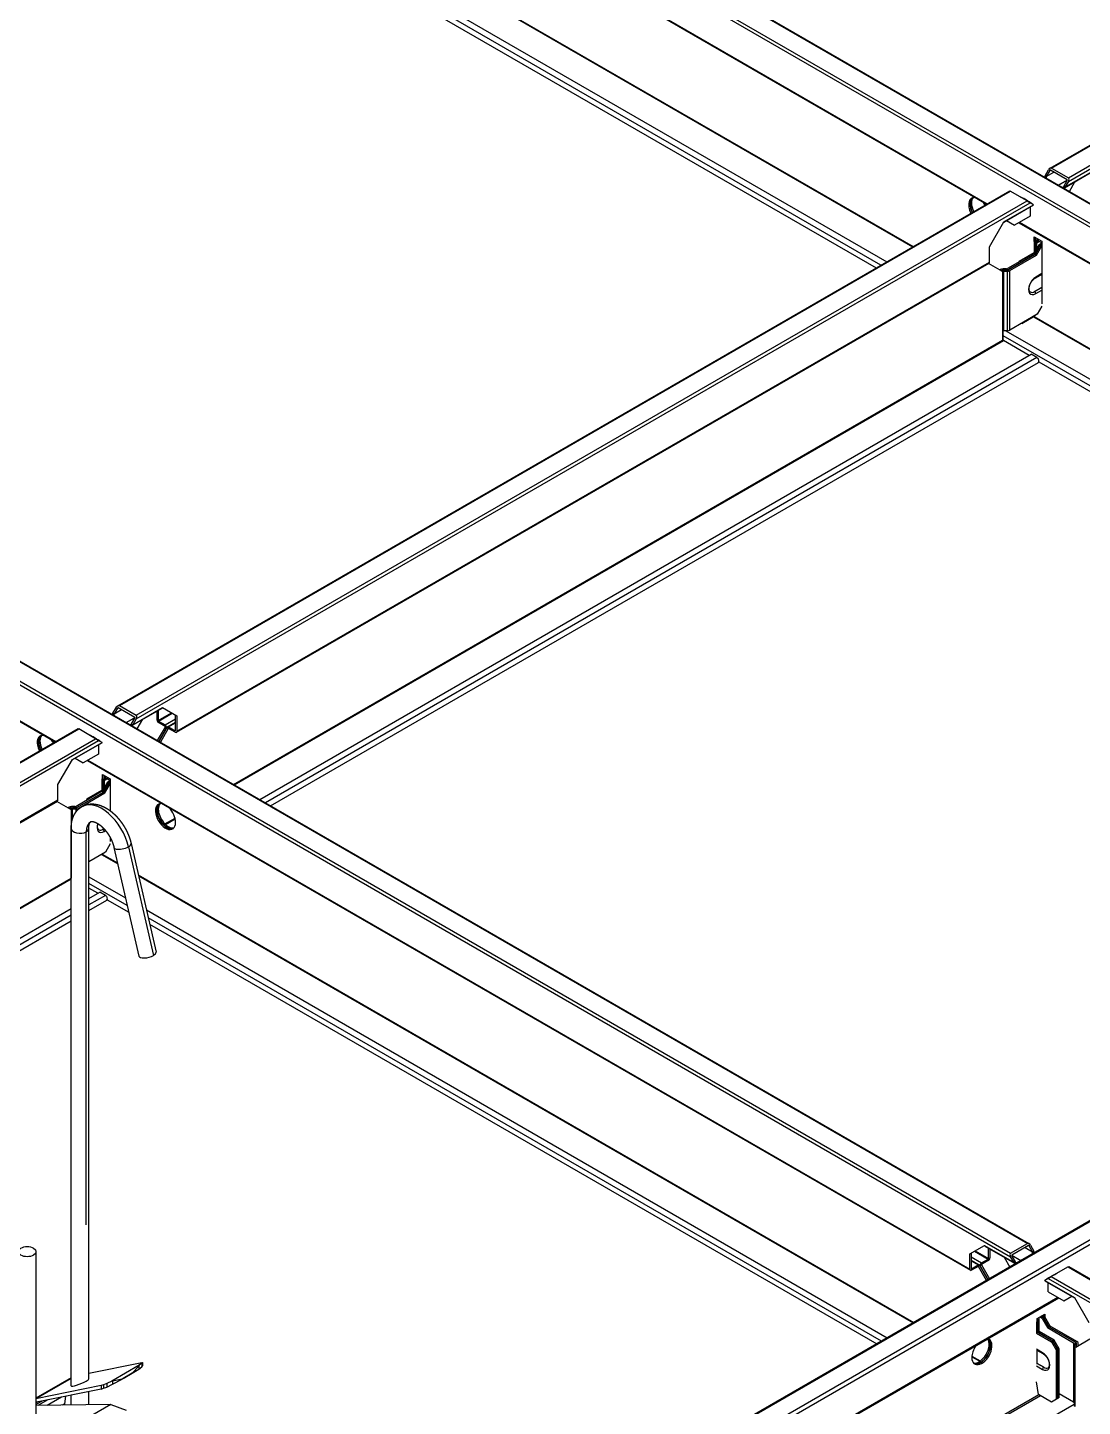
# Model space of a CAD drawing. Header units: millimetres. Extents: x -114 to 1795, y 14 to 1195.
# Drawn here: x 936.9 to 1177.1, y 322.9 to 636.9 of the extents above; entities that cross this region are included whole.
import ezdxf

# ---------------------------------------------------------------- set-up
doc = ezdxf.new("R2010")
doc.units = ezdxf.units.MM
doc.layers.add('AM_VIS', color=7, linetype='Continuous', lineweight=30)

msp = doc.modelspace()

# ---------------------------------------------------------------- linework, layer by layer
at = {"layer": 'AM_VIS'}
for p, q in [((957.22, 719.48), (1359.11, 487.45)), ((957.92, 719.89), (1359.11, 488.26)), ((961.74, 722.09), (1359.11, 492.67)), ((961.89, 722.18), (1359.11, 492.84)), ((966.48, 705.93), (1155.48, 596.81)), ((966.58, 705.7), (1155.34, 596.72)), ((963.3, 688.09), (1138.44, 586.97)), ((963.37, 688.21), (1138.58, 587.05)), ((956.97, 684.96), (1132.57, 583.58)), ((955.34, 683.11), (1130.16, 582.18)), ((1131.27, 582.82), (955.66, 684.21)), ((1169.77, 604.89), (1270.89, 663.27)), ((1170.13, 604.93), (1271.14, 663.25)), ((1173.94, 602.72), (1274.95, 661.04)), ((1173.94, 601.91), (1275.31, 660.43)), ((1168.64, 603.17), (1169.42, 604.52)), ((1168.64, 603.17), (1168.92, 603.01)), ((1169.7, 604.36), (1168.92, 603.01)), ((1168.92, 603.01), (1170.62, 603.99)), ((1169.7, 604.36), (1169.84, 604.44)), ((1173.66, 602.23), (1169.84, 604.44)), ((1170.13, 604.93), (1173.94, 602.72)), ((1173.08, 600.45), (1179.83, 604.35)), ((1173.17, 600.56), (1179.93, 604.46)), ((1171.69, 601.05), (1173.68, 602.2)), ((1173.69, 602.18), (1171.71, 601.04)), ((1172.88, 600.72), (1173.66, 602.07)), ((1172.88, 600.72), (1173.17, 600.56)), ((1173.94, 601.91), (1173.17, 600.56)), ((1174.17, 599.62), (1175.43, 601.81)), ((745.08, 597.01), (1160.79, 357)), ((745.79, 597.42), (1160.79, 357.81)), ((749.61, 599.62), (1164.61, 360.02)), ((749.76, 599.7), (1164.96, 359.98)), ((957.5, 482.5), (1160.58, 599.74)), ((957.85, 482.53), (1160.72, 599.66)), ((961.67, 480.33), (1164.54, 597.46)), ((961.67, 479.51), (1165.25, 597.05)), ((1160.58, 599.74), (1160.72, 599.66)), ((1164.54, 597.46), (1160.72, 599.66)), ((1164.5, 597.58), (1164.22, 597.75)), ((1164.54, 597.46), (1165.25, 597.05)), ((1164.95, 597.3), (1164.88, 597.26)), ((1165.31, 597.12), (1165.02, 597.28)), ((1166.03, 596.6), (1165.25, 597.05)), ((1159.25, 592.64), (1166, 596.53)), ((1159.26, 592.69), (1166.03, 596.6)), ((1165.21, 593.97), (1161.7, 591.94)), ((1165.21, 596.08), (1165.21, 593.97)), ((1155.98, 587.02), (1159.26, 592.69)), ((1159.23, 592.65), (1159.25, 592.64)), ((1159.87, 592.99), (1161.7, 591.94)), ((1162.66, 592.49), (1359.11, 479.07)), ((1162.81, 592.58), (1359.11, 479.24)), ((1167.26, 587.56), (1166.06, 585.47)), ((1166.13, 589.31), (1167.9, 588.29)), ((1166.13, 588.21), (1166.13, 589.31)), ((1166.13, 588.21), (1166.77, 588.58)), ((1166.13, 588.21), (1166.13, 585.6)), ((1166.41, 588.05), (1166.13, 588.21)), ((1166.34, 585.31), (1167.55, 587.39)), ((1166.41, 589.15), (1166.41, 588.37)), ((1167.05, 588.41), (1166.41, 588.05)), ((1166.41, 586.09), (1166.41, 588.05)), ((1167.62, 587.35), (1166.41, 585.27)), ((1166.48, 588.41), (1166.48, 589.11)), ((1166.48, 588), (1167.12, 588.37)), ((1166.48, 588), (1166.48, 586.21)), ((1166.77, 587.84), (1166.48, 588)), ((1166.77, 588.94), (1166.77, 588.58)), ((1166.77, 588.58), (1167.05, 588.41)), ((1167.4, 588.21), (1166.77, 587.84)), ((1166.77, 586.7), (1166.77, 587.84)), ((1167.05, 588.41), (1167.12, 588.37)), ((1167.12, 588.37), (1167.4, 588.21)), ((1167.26, 587.56), (1167.9, 587.92)), ((1167.55, 587.39), (1167.26, 587.56)), ((1167.4, 588.21), (1167.9, 587.92)), ((1167.9, 587.6), (1167.55, 587.39)), ((1167.62, 587.35), (1167.9, 587.52)), ((1167.9, 587.19), (1167.62, 587.35)), ((1167.9, 588.29), (1167.9, 574)), ((1155.98, 583.49), (1155.98, 587.02)), ((1166.06, 585.47), (1160.12, 582.04)), ((1166.41, 585.27), (1160.32, 581.75)), ((1160.4, 581.88), (1166.34, 585.31)), ((1160.6, 581.59), (1166.7, 585.11)), ((1166.13, 585.6), (1162.74, 583.64)), ((1166.06, 585.47), (1166.34, 585.31)), ((1166.41, 585.27), (1166.7, 585.11)), ((1166.7, 585.11), (1167.9, 587.19)), ((754.35, 583.45), (943.35, 474.33)), ((754.45, 583.22), (943.21, 474.25)), ((970.83, 476.43), (1155.88, 583.26)), ((970.93, 476.66), (1155.98, 583.49)), ((1158.92, 581.35), (1155.74, 583.18)), ((1158.5, 581.84), (1158.28, 581.72)), ((1158.57, 581.55), (1158.78, 581.68)), ((1158.7, 581.55), (1158.64, 581.51)), ((1158.78, 581.68), (1158.78, 581.59)), ((1158.98, 581.38), (1158.92, 581.35)), ((1158.98, 581.38), (1158.98, 565.71)), ((1159.84, 581.98), (1159.06, 581.98)), ((1159.06, 581.67), (1159.06, 581.75)), ((1159.06, 581.75), (1159.84, 581.75)), ((1160.04, 581.68), (1159.26, 581.68)), ((1159.26, 567.9), (1159.26, 581.45)), ((1159.26, 581.45), (1160.04, 581.45)), ((1159.84, 581.75), (1159.84, 581.68)), ((1160.04, 581.45), (1160.04, 567.9)), ((1160.4, 581.8), (1160.4, 581.88)), ((1160.6, 568.03), (1160.6, 581.59)), ((1162.74, 583.64), (1162.67, 583.51)), ((1162.81, 583.6), (1162.74, 583.64)), ((1166.44, 579.94), (1167.9, 580.78)), ((1167.9, 580.91), (1166.52, 580.12)), ((1166.24, 576.82), (1167.9, 577.78)), ((1167.9, 577.77), (1166.24, 576.81)), ((1166.24, 576.82), (1166.24, 576.81)), ((1166.52, 576.34), (1167.9, 577.13)), ((1166.84, 571.63), (1160.6, 568.03)), ((1167.9, 573.47), (1166.84, 571.63)), ((1163.37, 569.55), (1163.3, 569.59)), ((1163.37, 569.55), (1166.34, 571.27)), ((1165.99, 571.06), (1350.72, 464.41)), ((1166.13, 571.14), (1350.86, 464.49)), ((1166.36, 571.36), (1166.34, 571.27)), ((983.81, 464.57), (1158.98, 565.71)), ((983.95, 464.49), (1159.17, 565.65)), ((1159.12, 565.7), (1159.12, 567.88)), ((1343.54, 460.27), (1159.12, 566.74)), ((1165.04, 562.26), (1159.17, 565.65)), ((1160.04, 567.9), (1159.26, 567.9)), ((1159.73, 567.9), (1344.85, 461.02)), ((989.82, 461.1), (1165.49, 562.53)), ((1166.8, 561.77), (1165.49, 562.53)), ((1166.8, 561.77), (991.13, 460.35)), ((992.24, 459.71), (1167.13, 560.68)), ((1167.22, 560.78), (1342.43, 459.63)), ((956.37, 480.78), (957.15, 482.13)), ((956.37, 480.78), (956.65, 480.62)), ((957.43, 481.96), (956.65, 480.62)), ((956.65, 480.62), (958.35, 481.6)), ((957.43, 481.96), (957.57, 482.04)), ((961.39, 479.84), (957.57, 482.04)), ((957.85, 482.53), (961.67, 480.33)), ((960.81, 478.06), (967.56, 481.96)), ((960.89, 478.17), (967.66, 482.07)), ((966.41, 479.27), (966.41, 481.3)), ((966.69, 481.46), (966.69, 479.1)), ((966.69, 479.1), (969.74, 480.87)), ((966.76, 478.98), (969.89, 480.79)), ((967.66, 482.07), (970.93, 480.18)), ((1374.64, 478.23), (951.63, 234)), ((1374.54, 477.94), (952.03, 234.01)), ((959.41, 478.66), (961.41, 479.81)), ((961.42, 479.79), (959.44, 478.64)), ((960.61, 478.33), (961.39, 479.68)), ((960.61, 478.33), (960.89, 478.17)), ((961.67, 479.51), (960.89, 478.17)), ((961.89, 477.23), (963.16, 479.42)), ((966.54, 474.55), (968.32, 477.63)), ((966.76, 478.98), (968.28, 478.1)), ((968.28, 477.78), (966.76, 478.66)), ((968.6, 477.47), (966.82, 474.38)), ((966.89, 474.34), (968.67, 477.43)), ((968.28, 478.1), (970.65, 479.47)), ((968.34, 477.7), (968.63, 477.53)), ((968.6, 477.47), (968.72, 477.54)), ((968.71, 477.49), (969, 477.32)), ((968.81, 477.68), (970.65, 478.74)), ((968.95, 477.27), (969.06, 477.33)), ((969.06, 477.66), (970.65, 478.57)), ((969.06, 477.66), (970.58, 476.78)), ((970.58, 476.45), (969.06, 477.33)), ((970.65, 476.82), (970.65, 480.34)), ((970.93, 480.18), (970.93, 476.66)), ((745.37, 360.02), (948.44, 477.27)), ((745.72, 360.06), (948.59, 477.19)), ((749.54, 357.85), (952.41, 474.98)), ((749.54, 357.04), (953.12, 474.57)), ((948.44, 477.27), (948.59, 477.19)), ((952.41, 474.98), (948.59, 477.19)), ((952.37, 475.11), (952.09, 475.27)), ((952.41, 474.98), (953.12, 474.57)), ((952.82, 474.82), (952.75, 474.78)), ((953.17, 474.65), (952.89, 474.81)), ((953.89, 474.12), (953.12, 474.57)), ((968.95, 477.27), (967.17, 474.18)), ((970.58, 476.78), (970.65, 476.82)), ((947.12, 470.16), (953.87, 474.06)), ((947.13, 470.22), (953.89, 474.12)), ((953.08, 471.49), (949.57, 469.46)), ((953.08, 473.6), (953.08, 471.49)), ((1372.54, 471.56), (953.39, 229.57)), ((1372.96, 472.89), (953.81, 230.9)), ((943.85, 464.54), (947.13, 470.22)), ((947.1, 470.17), (947.12, 470.16)), ((947.74, 470.52), (949.57, 469.46)), ((950.53, 470.02), (1151.63, 353.91)), ((950.68, 470.1), (1151.53, 354.14)), ((953.86, 465.82), (953.86, 463.2)), ((953.86, 465.82), (953.86, 465.82)), ((954.14, 465.65), (953.86, 465.82)), ((955.13, 465.08), (953.93, 463)), ((954, 466.84), (955.77, 465.82)), ((954, 465.73), (954, 466.84)), ((954.78, 466.02), (954.14, 465.65)), ((954.14, 463.37), (954.14, 465.65)), ((954.21, 465.61), (954.85, 465.98)), ((954.21, 465.61), (954.21, 463.49)), ((954.49, 465.45), (954.21, 465.61)), ((954.21, 462.84), (955.41, 464.92)), ((954.28, 466.67), (954.28, 465.9)), ((955.48, 464.88), (954.28, 462.8)), ((954.35, 465.94), (954.35, 466.63)), ((955.13, 465.82), (954.49, 465.45)), ((954.49, 463.98), (954.49, 465.45)), ((954.64, 466.47), (954.64, 466.1)), ((954.64, 466.1), (954.78, 466.02)), ((954.78, 466.02), (954.85, 465.98)), ((954.85, 465.98), (955.13, 465.82)), ((955.13, 465.82), (955.77, 465.45)), ((955.13, 465.08), (955.77, 465.45)), ((955.41, 464.92), (955.13, 465.08)), ((955.77, 465.12), (955.41, 464.92)), ((955.48, 464.88), (955.77, 465.04)), ((955.77, 464.71), (955.48, 464.88)), ((955.77, 465.53), (955.7, 465.49)), ((955.77, 465.45), (955.7, 465.49)), ((955.77, 465.82), (955.77, 458.55)), ((943.85, 461.02), (943.85, 464.54)), ((953.93, 463), (947.99, 459.57)), ((954.28, 462.8), (948.19, 459.28)), ((948.27, 459.41), (954.21, 462.84)), ((948.47, 459.11), (954.56, 462.63)), ((953.86, 463.2), (950.46, 461.24)), ((954, 463.12), (953.86, 463.2)), ((953.93, 463), (954.21, 462.84)), ((954.28, 462.8), (954.56, 462.63)), ((954.56, 462.63), (955.77, 464.71)), ((758.7, 353.95), (943.75, 460.79)), ((758.8, 354.18), (943.85, 461.02)), ((946.79, 458.88), (943.61, 460.71)), ((946.36, 459.37), (946.15, 459.24)), ((946.43, 459.08), (946.65, 459.2)), ((946.56, 459.07), (946.5, 459.04)), ((946.65, 459.2), (946.65, 459.12)), ((946.85, 458.91), (946.79, 458.88)), ((946.85, 458.91), (946.85, 443.23)), ((947.71, 459.5), (946.93, 459.5)), ((946.93, 459.19), (946.93, 459.27)), ((946.93, 459.27), (947.71, 459.27)), ((947.9, 459.21), (947.13, 459.21)), ((947.13, 456.57), (947.13, 458.98)), ((947.13, 458.98), (947.9, 458.98)), ((947.71, 459.27), (947.71, 459.21)), ((947.9, 458.98), (947.9, 458.22)), ((948.27, 459.32), (948.27, 459.41)), ((948.47, 458.88), (948.47, 459.11)), ((950.46, 461.24), (950.25, 460.88)), ((950.68, 461.12), (950.46, 461.24)), ((968.21, 455.57), (970.51, 456.9)), ((968.31, 455.46), (970.55, 456.76)), ((946.87, 327.61), (946.87, 454.59)), ((950.29, 364.28), (950.29, 453.77)), ((950.87, 329.17), (950.87, 454.59)), ((954.33, 454.47), (954.11, 454.34)), ((954.11, 454.34), (954.33, 454.47)), ((954.11, 454.34), (954.11, 454.34)), ((954.39, 453.86), (954.7, 454.04)), ((955.77, 452.43), (955.77, 451.53)), ((954.71, 449.16), (950.87, 446.95)), ((955.77, 451), (954.71, 449.16)), ((956.61, 450.22), (962.29, 425.47)), ((959.91, 450.37), (965.59, 425.61)), ((960.5, 451.12), (966.19, 426.36)), ((953.79, 448.63), (957.46, 446.51)), ((953.93, 448.71), (957.41, 446.7)), ((771.68, 342.1), (946.85, 443.23)), ((771.82, 342.02), (946.87, 443.08)), ((950.87, 443.54), (959.25, 438.7)), ((962.15, 443.97), (1138.72, 342.02)), ((962.19, 443.78), (1138.58, 341.94)), ((959.65, 436.96), (950.87, 442.03)), ((952.9, 439.79), (950.87, 440.96)), ((950.87, 438.62), (953.36, 440.06)), ((954.67, 439.3), (953.36, 440.06)), ((954.67, 439.3), (950.87, 437.11)), ((950.87, 435.83), (955, 438.21)), ((955.09, 438.31), (959.99, 435.48)), ((777.69, 338.63), (946.87, 436.31)), ((946.87, 434.8), (779, 337.87)), ((780.1, 337.23), (946.87, 433.52)), ((963.98, 435.97), (1132.71, 338.55)), ((1131.41, 337.79), (964.38, 434.22)), ((964.72, 432.75), (1130.3, 337.15)), ((938.85, 358.16), (938.85, 321.07)), ((1151.53, 357.66), (1154.81, 359.56)), ((1152.58, 358.27), (1155.7, 356.47)), ((1152.72, 358.35), (1155.77, 356.59)), ((1154.81, 359.56), (1161.57, 355.65)), ((1154.91, 359.44), (1161.66, 355.55)), ((1155.77, 356.59), (1155.77, 358.94)), ((1156.05, 358.78), (1156.05, 356.75)), ((1160.79, 357.81), (1164.61, 360.02)), ((1164.89, 359.53), (1161.08, 357.32)), ((1164.12, 359.08), (1165.81, 358.1)), ((1164.89, 359.53), (1165.04, 359.45)), ((1165.81, 358.1), (1165.04, 359.45)), ((1165.32, 359.61), (1166.1, 358.26)), ((1165.81, 358.1), (1166.1, 358.26)), ((1151.53, 354.14), (1151.53, 357.66)), ((1151.81, 357.83), (1151.81, 354.3)), ((1151.81, 356.96), (1154.18, 355.59)), ((1151.81, 356.23), (1153.65, 355.16)), ((1151.81, 356.06), (1153.4, 355.14)), ((1151.88, 354.26), (1153.4, 355.14)), ((1153.76, 354.98), (1153.46, 354.81)), ((1153.75, 355.02), (1153.86, 354.96)), ((1153.79, 354.92), (1155.61, 351.77)), ((1154.12, 355.19), (1153.83, 355.02)), ((1155.68, 351.81), (1153.86, 354.96)), ((1154.15, 355.12), (1155.96, 351.97)), ((1154.18, 355.59), (1155.7, 356.47)), ((1155.7, 356.14), (1154.18, 355.26)), ((1159.31, 356.9), (1160.61, 354.65)), ((1161.57, 355.65), (1160.79, 357)), ((1163.12, 356.1), (1161.05, 357.3)), ((1163.1, 356.09), (1161.05, 357.27)), ((1161.08, 357.16), (1161.85, 355.81)), ((1161.57, 355.65), (1161.85, 355.81)), ((1151.81, 354.3), (1151.88, 354.26)), ((1153.4, 354.81), (1151.88, 353.94)), ((1153.4, 354.81), (1153.51, 354.75)), ((1155.33, 351.6), (1153.51, 354.75)), ((1169.35, 352.06), (1168.57, 351.61)), ((1169.57, 352.29), (1169.29, 352.13)), ((1169.35, 352.06), (1170.06, 352.47)), ((1169.35, 352.06), (1483.27, 170.82)), ((1169.71, 352.27), (1169.64, 352.31)), ((1173.87, 354.67), (1170.06, 352.47)), ((1170.06, 352.47), (1483.62, 171.43)), ((1170.37, 352.76), (1170.09, 352.59)), ((1173.87, 354.67), (1174.02, 354.76)), ((1173.87, 354.67), (1487.44, 173.63)), ((1174.02, 354.76), (1487.69, 173.66)), ((1168.57, 351.61), (1175.34, 347.7)), ((1168.59, 351.54), (1175.34, 347.65)), ((1169.38, 348.98), (1169.38, 351.09)), ((1169.38, 348.98), (1172.9, 346.95)), ((1171.76, 347.6), (1032.88, 267.42)), ((1171.56, 347.72), (1033.02, 267.73)), ((1172.9, 346.95), (1174.72, 348)), ((1175.34, 347.7), (1178.61, 342.03)), ((1175.35, 347.65), (1175.36, 347.66)), ((1166.98, 342.36), (1166.7, 342.2)), ((1166.84, 342.91), (1168.61, 343.93)), ((1166.84, 342.28), (1166.84, 342.91)), ((1166.84, 342.85), (1167.33, 342.57)), ((1167.05, 342.4), (1166.84, 342.53)), ((1166.84, 342.44), (1166.98, 342.36)), ((1166.98, 339.75), (1166.98, 342.36)), ((1167.33, 342.57), (1167.05, 342.4)), ((1167.05, 342.4), (1167.05, 339.79)), ((1167.33, 342.57), (1167.33, 343.19)), ((1167.33, 339.95), (1167.33, 342.57)), ((1167.97, 342.93), (1167.43, 343.25)), ((1167.71, 343.41), (1168.25, 343.1)), ((1168.32, 343.14), (1167.78, 343.45)), ((1168.25, 343.1), (1167.97, 342.93)), ((1167.97, 342.93), (1169.17, 340.85)), ((1168.06, 343.62), (1168.61, 343.3)), ((1168.25, 343.73), (1168.25, 343.51)), ((1169.45, 341.01), (1168.25, 343.1)), ((1168.32, 343.46), (1168.32, 343.77)), ((1168.61, 343.3), (1168.32, 343.14)), ((1168.32, 343.14), (1169.53, 341.06)), ((1168.61, 343.93), (1168.61, 343.3)), ((1169.81, 341.22), (1168.61, 343.3)), ((1166.7, 342.2), (1166.7, 339.59)), ((1166.7, 342.2), (1166.7, 342.2)), ((1166.98, 339.75), (1166.7, 339.59)), ((1166.7, 339.59), (1170.09, 337.63)), ((1170.37, 337.79), (1166.98, 339.75)), ((1167.33, 339.95), (1167.05, 339.79)), ((1167.05, 339.79), (1170.44, 337.83)), ((1170.73, 337.99), (1167.33, 339.95)), ((1169.17, 340.85), (1169.45, 341.01)), ((1169.17, 340.85), (1175.11, 337.42)), ((1175.39, 337.59), (1169.45, 341.01)), ((1169.53, 341.06), (1169.81, 341.22)), ((1169.53, 341.06), (1175.62, 337.54)), ((1175.9, 337.7), (1169.81, 341.22)), ((1170.37, 337.79), (1170.09, 337.63)), ((1170.09, 337.63), (1171.22, 335.67)), ((1171.51, 335.83), (1170.37, 337.79)), ((1170.73, 337.99), (1170.44, 337.83)), ((1170.44, 337.83), (1171.58, 335.87)), ((1171.86, 336.03), (1170.73, 337.99)), ((1171.86, 336.03), (1171.58, 335.87)), ((1171.86, 324.93), (1171.86, 336.03)), ((1175.11, 337.42), (1175.11, 323.87)), ((1175.23, 337.26), (1175.23, 336.81)), ((1175.23, 336.81), (1175.23, 323.26)), ((1175.46, 322.93), (1175.46, 336.48)), ((1175.68, 336.36), (1175.46, 336.48)), ((1175.62, 337.54), (1175.62, 337.33)), ((1175.63, 336.81), (1175.63, 337.26)), ((1178.85, 338.19), (1175.68, 336.36)), ((1175.74, 337.37), (1175.74, 336.93)), ((1175.74, 336.93), (1175.74, 336.65)), ((1175.75, 336.65), (1175.96, 336.52)), ((1175.97, 336.53), (1175.97, 336.6)), ((1176.03, 336.56), (1175.97, 336.6)), ((1176.14, 336.93), (1176.14, 337.37)), ((1176.25, 336.76), (1176.31, 336.73)), ((950.87, 330.52), (962.92, 332.95)), ((962.92, 332.95), (963.09, 332.92)), ((963.09, 332.92), (962.94, 332.73)), ((963.09, 332.92), (963.09, 332.13)), ((1151.96, 334.22), (1153.75, 333.18)), ((1151.97, 334.37), (1153.88, 333.27)), ((1168.08, 335.13), (1166.7, 335.92)), ((1166.78, 335.75), (1168.16, 334.95)), ((1166.84, 332.5), (1166.84, 335.71)), ((1171.22, 335.67), (1171.51, 335.83)), ((1171.22, 324.56), (1171.22, 335.67)), ((1171.51, 324.73), (1171.51, 335.83)), ((1171.58, 335.87), (1171.58, 324.77)), ((962.36, 332.29), (956.12, 328.68)), ((960.77, 330.49), (958.68, 329.25)), ((958.68, 329.25), (960.77, 330.46)), ((962.27, 332.09), (960.77, 330.49)), ((960.77, 330.46), (962.27, 331.42)), ((960.77, 330.49), (960.77, 330.46)), ((962.36, 332.29), (962.27, 332.09)), ((962.27, 332.09), (962.27, 331.42)), ((962.27, 331.42), (962.94, 331.94)), ((962.94, 332.73), (962.36, 332.29)), ((962.94, 332.73), (962.94, 331.94)), ((962.94, 331.94), (963.09, 332.13)), ((1166.7, 332.14), (1168.08, 331.35)), ((1166.84, 332.71), (1168.36, 331.83)), ((1168.35, 331.83), (1166.84, 332.7)), ((1168.36, 331.83), (1168.35, 331.83)), ((946.87, 329.43), (938.85, 324.8)), ((946.87, 329.28), (938.85, 324.65)), ((953.72, 327.64), (938.85, 324.65)), ((953.72, 326.85), (939.34, 323.96)), ((954.25, 327.81), (953.72, 327.64)), ((953.72, 327.64), (953.72, 326.85)), ((953.72, 326.85), (954.25, 327.03)), ((954.96, 328.12), (954.25, 327.81)), ((954.25, 327.81), (954.25, 327.03)), ((954.25, 327.03), (954.96, 327.33)), ((956.12, 328.68), (954.96, 328.12)), ((954.96, 328.12), (954.96, 327.33)), ((954.96, 327.33), (956.31, 327.98)), ((956.31, 328.65), (956.12, 328.68)), ((958.49, 329.14), (956.31, 328.65)), ((956.31, 327.98), (958.49, 329.14)), ((956.31, 328.65), (956.31, 327.98)), ((958.68, 329.25), (958.49, 329.14)), ((1167.12, 325.62), (1166.7, 328.48)), ((940.23, 324.13), (938.85, 323.34)), ((939.25, 323.94), (938.85, 323.71)), ((938.85, 323.8), (939.15, 323.92)), ((939.15, 323.92), (939.34, 323.96)), ((941.54, 324.4), (939.28, 323.1)), ((944.66, 325.03), (941.36, 323.13)), ((945.33, 323.48), (944.8, 323.17)), ((945.33, 323.48), (945.32, 323.18)), ((945.6, 325.22), (945.33, 323.48)), ((946.87, 323.2), (946.87, 325.47)), ((950.87, 323.26), (950.87, 326.28)), ((1167.21, 325.57), (983.76, 219.65)), ((1167.59, 325.35), (984.14, 219.43)), ((1170.09, 323.91), (1167.12, 325.62)), ((1171.22, 324.56), (1170.09, 323.91)), ((1171.51, 324.73), (1171.22, 324.56)), ((1171.58, 324.77), (1171.51, 324.73)), ((1171.86, 324.93), (1171.58, 324.77)), ((1175.11, 323.87), (1171.86, 325.75)), ((955.89, 323.33), (938.85, 323.09)), ((955.89, 323.33), (946.7, 318.02)), ((955.89, 323.33), (959.36, 322.07)), ((1175.23, 323.36), (989.68, 216.24)), ((1175.5, 322.91), (1175.46, 322.93))]:
    msp.add_line(p, q, dxfattribs=at)
for centre, major_axis, ratio, start_param, end_param in [((1169.77, 604.31), (0.354, 0.612), 0.57735, 0, 1.570796), ((1169.77, 604.31), (0.071, 0.122), 0.57735, 0, 1.570796), ((1173.59, 602.11), (0.071, 0.122), 0.57735, 4.712389, 6.283185), ((1173.59, 602.11), (0.354, 0.612), 0.57735, 4.712389, 6.283185), ((1153.54, 595.27), (1.62, -2.81), 0.57735, 2.715122, 4.601832), ((1153.83, 595.44), (1.62, -2.81), 0.57735, 3.228731, 3.926991), ((1153.83, 595.44), (1.62, -2.81), 0.57735, 3.926991, 4.601832), ((1153.9, 595.48), (1.62, -2.81), 0.57735, 3.250594, 3.926991), ((1153.9, 595.48), (1.62, -2.81), 0.57735, 3.926991, 4.601832), ((1154.18, 595.64), (1.62, -2.81), 0.57735, 3.33868, 3.926991), ((1154.18, 595.64), (1.62, -2.81), 0.57735, 3.926991, 4.601832), ((1153.54, 595.27), (1.62, -2.81), 0.57735, 1.681353, 1.997267), ((1155.63, 583.7), (0.25, -0.433), 0.57735, 0, 0.785398), ((1159.06, 581.51), (0.8, 0), 0.57735, 1.570796, 2.356194), ((1159.26, 581.22), (0.8, 0), 0.57735, 1.570796, 2.356194), ((1159.06, 581.51), (0.4, 0), 0.57735, 1.570796, 2.356194), ((1159.26, 581.22), (0.4, 0), 0.57735, 1.570796, 2.356194), ((1159.84, 582.21), (0.4, 0), 0.57735, 4.712389, 5.497787), ((1159.84, 582.21), (0.8, 0), 0.57735, 4.712389, 5.497787), ((1160.04, 581.91), (0.4, 0), 0.57735, 4.712389, 5.497787), ((1160.04, 581.91), (0.8, 0), 0.57735, 4.712389, 5.497787), ((1166.52, 578.23), (1.16, 2), 0.57735, 0.785398, 3.926991), ((1166.24, 580.28), (0.195, -0.338), 0.57735, 0, 0.785398), ((1166.24, 578.39), (0.96, 1.67), 0.57735, 3.14574, 3.926991), ((1166.24, 578.39), (0.96, 1.67), 0.57735, 3.141593, 3.926991), ((1166.24, 576.5), (0.195, -0.338), 0.57735, 0.785398, 2.356194), ((1159.26, 567.67), (0.4, 0), 0.57735, 1.570796, 1.929116), ((1159.17, 565.73), (0.05, -0.0866), 0.57735, 4.802353, 5.497787), ((1160.04, 568.36), (0.8, 0), 0.57735, 4.712389, 5.497787), ((1166.8, 561.24), (0.325, -0.563), 0.57735, 0, 2.356194), ((957.5, 481.92), (0.354, 0.612), 0.57735, 0, 1.570796), ((957.5, 481.92), (0.071, 0.122), 0.57735, 0, 1.570796), ((961.32, 479.72), (0.071, 0.122), 0.57735, 4.712389, 6.283185), ((961.32, 479.72), (0.354, 0.612), 0.57735, 4.712389, 6.283185), ((966.76, 479.06), (0.25, -0.433), 0.57735, 3.926991, 5.497787), ((966.76, 479.06), (0.05, -0.0866), 0.57735, 3.926991, 5.497787), ((968.28, 477.7), (0.25, -0.433), 0.57735, 0.885574, 2.356194), ((968.28, 477.7), (0.05, -0.0866), 0.57735, 1.309043, 2.356194), ((968.25, 477.68), (0.071, 0.122), 0.57735, 4.712389, 5.236034), ((968.25, 477.68), (0.354, 0.612), 0.57735, 4.712389, 4.812564), ((969.03, 477.23), (0.354, 0.612), 0.57735, 1.470621, 1.570796), ((969.06, 477.25), (0.25, -0.433), 0.57735, 2.356194, 3.826815), ((969.03, 477.23), (0.071, 0.122), 0.57735, 1.047151, 1.570796), ((969.06, 477.25), (0.05, -0.0866), 0.57735, 2.356194, 3.403346), ((941.41, 472.8), (1.62, -2.81), 0.57735, 2.715122, 4.601832), ((941.7, 472.96), (1.62, -2.81), 0.57735, 3.228731, 3.926991), ((941.7, 472.96), (1.62, -2.81), 0.57735, 3.926991, 4.601832), ((941.77, 473), (1.62, -2.81), 0.57735, 3.250594, 3.926991), ((941.77, 473), (1.62, -2.81), 0.57735, 3.926991, 4.601832), ((942.05, 473.16), (1.62, -2.81), 0.57735, 3.33868, 3.926991), ((942.05, 473.16), (1.62, -2.81), 0.57735, 3.926991, 4.601832), ((941.41, 472.8), (1.62, -2.81), 0.57735, 1.681353, 1.997267), ((970.58, 476.86), (0.05, -0.0866), 0.57735, 5.497787, 7.068583), ((970.58, 476.86), (0.25, -0.433), 0.57735, 5.497787, 7.068583), ((943.5, 461.22), (0.25, -0.433), 0.57735, 0, 0.785398), ((946.93, 459.04), (0.8, 0), 0.57735, 1.570796, 2.356194), ((947.13, 458.75), (0.8, 0), 0.57735, 1.570796, 2.356194), ((946.93, 459.04), (0.4, 0), 0.57735, 1.570796, 2.356194), ((947.13, 458.75), (0.4, 0), 0.57735, 1.570796, 2.356194), ((947.71, 459.73), (0.4, 0), 0.57735, 4.712389, 5.497787), ((947.71, 459.73), (0.8, 0), 0.57735, 4.712389, 5.497787), ((947.9, 459.44), (0.4, 0), 0.57735, 4.712389, 5.497787), ((947.9, 459.44), (0.8, 0), 0.57735, 4.712389, 5.497787), ((953.82, 451.73), (4.5, -7.79), 0.57735, 1.082104, 3.141593), ((968.35, 457.24), (1.62, -2.81), 0.57735, 2.715122, 7.068583), ((968.64, 457.41), (1.62, -2.81), 0.57735, 3.228731, 3.926991), ((968.64, 457.41), (1.62, -2.81), 0.57735, 3.926991, 6.196047), ((968.71, 457.45), (1.62, -2.81), 0.57735, 3.250594, 3.926991), ((968.71, 457.45), (1.62, -2.81), 0.57735, 3.926991, 6.174184), ((968.99, 457.61), (1.62, -2.81), 0.57735, 3.33868, 3.926991), ((968.99, 457.61), (1.62, -2.81), 0.57735, 3.926991, 6.086098), ((968.35, 457.24), (1.62, -2.81), 0.57735, 0.785398, 1.997267), ((953.82, 451.73), (2.5, -4.33), 0.57735, 3.141593, 3.926991), ((954.39, 455.75), (1.16, 2), 0.57735, 1.931539, 3.926991), ((948.87, 454.59), (2, 0), 0.57735, 3.141593, 5.497787), ((948.87, 454.59), (2, 0), 0.57735, 5.497787, 6.283185), ((954.11, 455.91), (0.96, 1.67), 0.57735, 3.141593, 3.926991), ((954.11, 455.92), (0.96, 1.67), 0.57735, 3.14574, 3.926991), ((954.11, 454.02), (0.195, -0.338), 0.57735, 0.785398, 2.356194), ((958.55, 450.67), (1.95, 0.45), 0.383322, 3.141593, 3.81685), ((958.55, 450.67), (1.95, 0.45), 0.383322, 3.81685, 5.387647), ((958.55, 450.67), (1.95, 0.45), 0.383322, 5.387647, 6.283185), ((954.67, 438.77), (0.325, -0.563), 0.57735, 0, 2.356194), ((964.24, 425.91), (1.95, 0.45), 0.383322, 3.141593, 5.387647), ((964.24, 425.91), (1.95, 0.45), 0.383322, 5.387647, 6.283185), ((936.85, 358.16), (2, 0), 0.57735, 0.785398, 7.068583), ((1164.96, 359.41), (-0.354, 0.612), 0.57735, 4.712389, 6.283185), ((1164.96, 359.41), (-0.071, 0.122), 0.57735, 4.712389, 6.283185), ((1153.4, 354.73), (0.25, 0.433), 0.57735, 5.597961, 7.068583), ((1153.44, 354.71), (-0.354, 0.612), 0.57735, 4.712389, 4.812562), ((1154.18, 355.18), (0.25, 0.433), 0.57735, 0.785398, 2.256021), ((1154.22, 355.16), (-0.354, 0.612), 0.57735, 1.470623, 1.570796), ((1154.18, 355.18), (0.05, 0.0866), 0.57735, 0.785398, 1.832561), ((1154.22, 355.16), (-0.071, 0.122), 0.57735, 1.047163, 1.570796), ((1155.7, 356.55), (0.25, 0.433), 0.57735, 3.926991, 5.497787), ((1155.7, 356.55), (0.05, 0.0866), 0.57735, 3.926991, 5.497787), ((1161.15, 357.2), (-0.354, 0.612), 0.57735, 0, 1.570796), ((1161.15, 357.2), (-0.071, 0.122), 0.57735, 0, 1.570796), ((1151.88, 354.34), (0.25, 0.433), 0.57735, 2.356194, 3.926991), ((1151.88, 354.34), (0.05, 0.0866), 0.57735, 2.356194, 3.926991), ((1153.4, 354.73), (0.05, 0.0866), 0.57735, 6.021421, 7.068583), ((1153.44, 354.71), (-0.071, 0.122), 0.57735, 4.712389, 5.236022), ((1154.25, 335.38), (1.63, 2.81), 0.57735, 2.356194, 6.420499), ((1154.25, 335.38), (1.63, 2.81), 0.57735, 1.433483, 2.356194), ((1153.62, 335.75), (1.62, 2.81), 0.57735, 3.33868, 6.045011), ((1153.9, 335.59), (1.63, 2.81), 0.57735, 3.250594, 6.174184), ((1153.97, 335.54), (1.62, 2.81), 0.57735, 3.228731, 6.196047), ((1174.83, 337.26), (0.4, 0), 0.57735, 0, 0.785398), ((1176.03, 336.81), (0.8, 0), 0.57735, 3.141593, 3.926991), ((1174.83, 337.26), (0.8, 0), 0.57735, 0, 0.785398), ((1175.34, 337.37), (0.4, 0), 0.57735, 0, 0.785398), ((1176.03, 336.81), (0.4, 0), 0.57735, 3.141593, 3.926991), ((1176.54, 336.93), (0.8, 0), 0.57735, 3.141593, 3.926991), ((1175.34, 337.37), (0.8, 0), 0.57735, 0, 0.785398), ((1176.54, 336.93), (0.4, 0), 0.57735, 3.141593, 3.926991), ((1168.08, 333.24), (1.16, -2), 0.57735, 5.497787, 8.63938), ((1168.35, 335.29), (0.195, 0.338), 0.57735, 2.356194, 3.141593), ((1168.35, 331.51), (0.195, 0.338), 0.57735, 0.785398, 2.356194), ((1168.35, 333.4), (0.96, -1.67), 0.57735, 5.497787, 6.283185), ((1168.36, 333.4), (0.96, -1.67), 0.57735, 5.497787, 6.279038), ((948.87, 328.39), (2, 0.8), 0.162502, 3.076409, 5.432603), ((948.87, 328.39), (2, 0.8), 0.162502, 5.432603, 6.218002), ((1174.83, 323.7), (0.4, 0), 0.57735, 0, 0.785398), ((1176.03, 323.26), (0.8, 0), 0.57735, 3.141593, 3.926991)]:
    msp.add_ellipse(centre, major_axis=major_axis, ratio=ratio, start_param=start_param, end_param=end_param, dxfattribs=at)
for points, degree, knots in [([(1168.72, 602.76), (1168.71, 602.79), (1168.71, 602.82), (1168.68, 602.92), (1168.67, 602.99), (1168.65, 603.07), (1168.65, 603.09), (1168.64, 603.14), (1168.64, 603.16), (1168.64, 603.17)], 3, [0.8065926, 0.8065926, 0.8065926, 0.8065926, 0.8340087, 0.8340087, 0.9170044, 0.9170044, 0.9585022, 0.9585022, 1, 1, 1, 1]), ([(1169, 602.6), (1169, 602.63), (1168.99, 602.65), (1168.97, 602.75), (1168.95, 602.82), (1168.93, 602.91), (1168.93, 602.93), (1168.93, 602.96), (1168.93, 602.97), (1168.92, 602.99), (1168.92, 603), (1168.92, 603.01)], 3, [0.8065926, 0.8065926, 0.8065926, 0.8065926, 0.8340087, 0.8340087, 0.9170044, 0.9170044, 0.9585022, 0.9585022, 0.9792511, 0.9792511, 1, 1, 1, 1]), ([(1172.58, 600.53), (1172.61, 600.54), (1172.63, 600.55), (1172.73, 600.58), (1172.79, 600.61), (1172.84, 600.65), (1172.86, 600.66), (1172.88, 600.69), (1172.88, 600.71), (1172.88, 600.72)], 3, [0.8065926, 0.8065926, 0.8065926, 0.8065926, 0.8340087, 0.8340087, 0.9170044, 0.9170044, 0.9585022, 0.9585022, 1, 1, 1, 1]), ([(1172.87, 600.37), (1172.89, 600.38), (1172.92, 600.39), (1173.01, 600.42), (1173.07, 600.44), (1173.13, 600.49), (1173.14, 600.5), (1173.16, 600.52), (1173.16, 600.53), (1173.17, 600.54), (1173.17, 600.55), (1173.17, 600.56)], 3, [0.8065926, 0.8065926, 0.8065926, 0.8065926, 0.8340087, 0.8340087, 0.9170044, 0.9170044, 0.9585022, 0.9585022, 0.9792511, 0.9792511, 1, 1, 1, 1]), ([(1164.22, 597.75), (1164.1, 597.82), (1163.95, 597.9), (1163.56, 598.09), (1163.3, 598.2), (1163.04, 598.32), (1163.04, 598.32), (1163.04, 598.32)], 3, [0.2113249, 0.2113249, 0.2113249, 0.2113249, 0.3323425, 0.3323425, 0.4976429, 0.4976429, 0.5, 0.5, 0.5, 0.5]), ([(1164.86, 597.27), (1164.86, 597.29), (1164.85, 597.3), (1164.83, 597.34), (1164.82, 597.36), (1164.76, 597.42), (1164.7, 597.46), (1164.49, 597.6), (1164.29, 597.7), (1163.84, 597.92), (1163.59, 598.04), (1163.33, 598.16), (1163.32, 598.16), (1163.32, 598.16)], 3, [0, 0, 0, 0, 0.0419883, 0.0419883, 0.0839766, 0.0839766, 0.1679531, 0.1679531, 0.3323425, 0.3323425, 0.4976429, 0.4976429, 0.5, 0.5, 0.5, 0.5]), ([(1164.95, 597.3), (1164.96, 597.3), (1164.97, 597.3), (1165.03, 597.29), (1165.08, 597.25), (1165.2, 597.14), (1165.27, 597.07), (1165.33, 597), (1165.33, 597), (1165.34, 597)], 3, [0.1003819, 0.1003819, 0.1003819, 0.1003819, 0.1679531, 0.1679531, 0.3323425, 0.3323425, 0.4976429, 0.4976429, 0.5, 0.5, 0.5, 0.5]), ([(1165.31, 597.12), (1165.34, 597.1), (1165.38, 597.07), (1165.48, 596.97), (1165.55, 596.91), (1165.62, 596.84), (1165.62, 596.83), (1165.62, 596.83)], 3, [0.2113249, 0.2113249, 0.2113249, 0.2113249, 0.3323425, 0.3323425, 0.4976429, 0.4976429, 0.5, 0.5, 0.5, 0.5]), ([(1166, 596.53), (1166, 596.53), (1166.01, 596.53), (1166.01, 596.54), (1166.02, 596.55), (1166.02, 596.57), (1166.03, 596.58), (1166.03, 596.6)], 3, [0.8996181, 0.8996181, 0.8996181, 0.8996181, 0.9170044, 0.9170044, 0.9585022, 0.9585022, 1, 1, 1, 1]), ([(1159.25, 592.64), (1159.25, 592.63), (1159.25, 592.64), (1159.26, 592.64), (1159.26, 592.65), (1159.26, 592.66), (1159.26, 592.67), (1159.26, 592.68), (1159.26, 592.69), (1159.26, 592.69)], 3, [0.8807921, 0.8807921, 0.8807921, 0.8807921, 0.9170044, 0.9170044, 0.9585022, 0.9585022, 0.9792511, 0.9792511, 1, 1, 1, 1]), ([(1165.28, 576.72), (1165.25, 576.74), (1165.22, 576.77), (1165.19, 576.8), (1165.16, 576.83), (1165.13, 576.87), (1165.1, 576.92), (1165.08, 576.97), (1165.06, 577.03), (1165.04, 577.07), (1165.03, 577.12), (1165.02, 577.18), (1165.01, 577.23), (1165, 577.29), (1165, 577.35), (1165, 577.42), (1165, 577.48), (1165, 577.55), (1165.01, 577.61), (1165.01, 577.68), (1165.02, 577.75), (1165.03, 577.83), (1165.05, 577.9), (1165.07, 577.98), (1165.08, 578.05), (1165.11, 578.13), (1165.13, 578.21), (1165.16, 578.29), (1165.19, 578.37), (1165.22, 578.44), (1165.25, 578.52), (1165.29, 578.6), (1165.33, 578.68), (1165.37, 578.76), (1165.41, 578.84), (1165.46, 578.92), (1165.5, 578.99), (1165.55, 579.07), (1165.6, 579.14), (1165.65, 579.21), (1165.71, 579.28), (1165.76, 579.35), (1165.82, 579.41), (1165.87, 579.47), (1165.93, 579.53), (1165.99, 579.59), (1166.04, 579.64), (1166.1, 579.7), (1166.16, 579.75), (1166.22, 579.79), (1166.28, 579.83), (1166.33, 579.87), (1166.39, 579.91), (1166.44, 579.94)], 1, [2.356194, 2.356194, 2.415099, 2.474004, 2.532909, 2.591814, 2.650719, 2.709624, 2.768529, 2.827433, 2.86993, 2.912426, 2.954922, 2.997419, 3.039915, 3.082412, 3.124908, 3.165828, 3.206749, 3.247669, 3.28859, 3.32951, 3.370431, 3.411351, 3.4531, 3.494848, 3.536596, 3.578344, 3.620092, 3.66184, 3.703588, 3.746025, 3.788462, 3.830899, 3.873336, 3.915773, 3.95821, 4.000647, 4.043231, 4.085816, 4.128401, 4.170986, 4.213571, 4.256156, 4.29874, 4.340888, 4.383035, 4.425183, 4.46733, 4.509477, 4.551625, 4.593772, 4.633311, 4.67285, 4.712389, 4.712389]), ([(1159.12, 565.7), (1159.11, 565.7), (1159.1, 565.7), (1159.05, 565.7), (1159.01, 565.71), (1158.98, 565.71)], 3, [0.7701779, 0.7701779, 0.7701779, 0.7701779, 0.8004207, 0.8004207, 0.9500593, 0.9500593, 0.9500593, 0.9500593]), ([(956.45, 480.37), (956.44, 480.4), (956.43, 480.42), (956.41, 480.53), (956.39, 480.59), (956.38, 480.68), (956.37, 480.7), (956.37, 480.74), (956.37, 480.76), (956.37, 480.78)], 3, [0.8065926, 0.8065926, 0.8065926, 0.8065926, 0.8340087, 0.8340087, 0.9170044, 0.9170044, 0.9585022, 0.9585022, 1, 1, 1, 1]), ([(956.73, 480.21), (956.72, 480.23), (956.72, 480.26), (956.69, 480.36), (956.68, 480.43), (956.66, 480.51), (956.66, 480.54), (956.65, 480.57), (956.65, 480.58), (956.65, 480.6), (956.65, 480.61), (956.65, 480.62)], 3, [0.8065926, 0.8065926, 0.8065926, 0.8065926, 0.8340087, 0.8340087, 0.9170044, 0.9170044, 0.9585022, 0.9585022, 0.9792511, 0.9792511, 1, 1, 1, 1]), ([(967.56, 481.96), (967.57, 481.97), (967.58, 481.97), (967.61, 481.99), (967.63, 482.01), (967.65, 482.03), (967.65, 482.04), (967.66, 482.06), (967.66, 482.06), (967.66, 482.07)], 3, [0.899618, 0.899618, 0.899618, 0.899618, 0.9170044, 0.9170044, 0.9585022, 0.9585022, 0.9792511, 0.9792511, 1, 1, 1, 1]), ([(960.31, 478.14), (960.34, 478.15), (960.36, 478.16), (960.46, 478.19), (960.51, 478.21), (960.57, 478.26), (960.58, 478.27), (960.61, 478.3), (960.61, 478.31), (960.61, 478.33)], 3, [0.8065926, 0.8065926, 0.8065926, 0.8065926, 0.8340087, 0.8340087, 0.9170044, 0.9170044, 0.9585022, 0.9585022, 1, 1, 1, 1]), ([(960.59, 477.98), (960.62, 477.99), (960.64, 477.99), (960.74, 478.03), (960.79, 478.05), (960.85, 478.09), (960.87, 478.11), (960.88, 478.13), (960.89, 478.14), (960.89, 478.15), (960.89, 478.16), (960.89, 478.17)], 3, [0.8065926, 0.8065926, 0.8065926, 0.8065926, 0.8340087, 0.8340087, 0.9170044, 0.9170044, 0.9585022, 0.9585022, 0.9792511, 0.9792511, 1, 1, 1, 1]), ([(952.09, 475.27), (951.97, 475.34), (951.82, 475.42), (951.42, 475.61), (951.17, 475.73), (950.91, 475.85), (950.91, 475.85), (950.91, 475.85)], 3, [0.2113249, 0.2113249, 0.2113249, 0.2113249, 0.3323425, 0.3323425, 0.4976429, 0.4976429, 0.5, 0.5, 0.5, 0.5]), ([(952.73, 474.8), (952.73, 474.81), (952.72, 474.83), (952.7, 474.87), (952.68, 474.88), (952.63, 474.94), (952.57, 474.99), (952.35, 475.13), (952.16, 475.23), (951.71, 475.45), (951.45, 475.56), (951.2, 475.68), (951.19, 475.68), (951.19, 475.69)], 3, [0, 0, 0, 0, 0.0419883, 0.0419883, 0.0839766, 0.0839766, 0.1679531, 0.1679531, 0.3323425, 0.3323425, 0.4976429, 0.4976429, 0.5, 0.5, 0.5, 0.5]), ([(952.82, 474.82), (952.83, 474.83), (952.84, 474.83), (952.9, 474.81), (952.95, 474.77), (953.07, 474.66), (953.13, 474.59), (953.2, 474.52), (953.2, 474.52), (953.2, 474.52)], 3, [0.1003819, 0.1003819, 0.1003819, 0.1003819, 0.1679531, 0.1679531, 0.3323425, 0.3323425, 0.4976429, 0.4976429, 0.5, 0.5, 0.5, 0.5]), ([(953.17, 474.65), (953.21, 474.63), (953.25, 474.6), (953.35, 474.5), (953.42, 474.43), (953.48, 474.36), (953.49, 474.36), (953.49, 474.36)], 3, [0.2113249, 0.2113249, 0.2113249, 0.2113249, 0.3323425, 0.3323425, 0.4976429, 0.4976429, 0.5, 0.5, 0.5, 0.5]), ([(953.87, 474.06), (953.87, 474.06), (953.88, 474.06), (953.88, 474.07), (953.89, 474.08), (953.89, 474.1), (953.89, 474.11), (953.89, 474.12)], 3, [0.8996181, 0.8996181, 0.8996181, 0.8996181, 0.9170044, 0.9170044, 0.9585022, 0.9585022, 1, 1, 1, 1]), ([(947.12, 470.16), (947.12, 470.16), (947.12, 470.16), (947.12, 470.17), (947.13, 470.17), (947.13, 470.19), (947.13, 470.19), (947.13, 470.2), (947.13, 470.21), (947.13, 470.22)], 3, [0.8807921, 0.8807921, 0.8807921, 0.8807921, 0.9170044, 0.9170044, 0.9585022, 0.9585022, 0.9792511, 0.9792511, 1, 1, 1, 1]), ([(946.87, 454.59), (946.87, 454.76), (946.88, 454.92), (946.89, 455.09), (946.9, 455.25), (946.91, 455.42), (946.93, 455.58), (946.95, 455.74), (946.98, 455.9), (947.01, 456.07), (947.04, 456.23), (947.08, 456.38), (947.12, 456.54), (947.17, 456.7), (947.22, 456.85), (947.27, 457.01), (947.33, 457.16), (947.39, 457.31), (947.46, 457.46), (947.53, 457.6), (947.61, 457.75), (947.69, 457.89), (947.76, 458.01), (947.84, 458.14), (947.93, 458.25), (948.01, 458.37), (948.1, 458.48), (948.2, 458.6), (948.29, 458.7), (948.39, 458.81), (948.5, 458.91), (948.61, 459.01), (948.72, 459.11), (948.83, 459.2), (948.95, 459.29), (949.07, 459.37), (949.19, 459.45), (949.32, 459.53)], 1, [4.712389, 4.712389, 4.7348289, 4.7572689, 4.7797088, 4.8021488, 4.8245887, 4.8470287, 4.8694686, 4.8919086, 4.9143485, 4.9367885, 4.9592284, 4.9816684, 5.0041083, 5.0265482, 5.0489882, 5.0714281, 5.0938681, 5.116308, 5.138748, 5.1611879, 5.1836279, 5.2032628, 5.2228978, 5.2425327, 5.2621677, 5.2818026, 5.3014376, 5.3210726, 5.3407075, 5.3603425, 5.3799774, 5.3996124, 5.4192473, 5.4388823, 5.4585172, 5.4781522, 5.4977871, 5.4977871]), ([(949.32, 459.53), (949.45, 459.6), (949.58, 459.66), (949.71, 459.72), (949.84, 459.78), (949.98, 459.83), (950.11, 459.88), (950.25, 459.93), (950.39, 459.97), (950.53, 460), (950.67, 460.03), (950.81, 460.06), (950.95, 460.08), (951.1, 460.1), (951.24, 460.11), (951.38, 460.12), (951.53, 460.12), (951.67, 460.12), (951.81, 460.12), (951.96, 460.11), (952.1, 460.1), (952.24, 460.08), (952.38, 460.06), (952.52, 460.04), (952.67, 460.02), (952.8, 459.99), (952.96, 459.95), (953.12, 459.91), (953.28, 459.86), (953.43, 459.81), (953.59, 459.76), (953.74, 459.7), (953.89, 459.64), (954.04, 459.57), (954.19, 459.51), (954.34, 459.44), (954.49, 459.36), (954.64, 459.28), (954.78, 459.2), (954.93, 459.12), (955.09, 459.02), (955.25, 458.92), (955.41, 458.81), (955.57, 458.7), (955.72, 458.58), (955.88, 458.47), (956.03, 458.35), (956.18, 458.22), (956.33, 458.09), (956.48, 457.96), (956.63, 457.83), (956.77, 457.69), (956.91, 457.55), (957.05, 457.41), (957.19, 457.27), (957.33, 457.12), (957.47, 456.97), (957.6, 456.81), (957.73, 456.66), (957.86, 456.5), (957.99, 456.34), (958.11, 456.17), (958.24, 456.01), (958.36, 455.84), (958.48, 455.67), (958.59, 455.5), (958.7, 455.32), (958.82, 455.15), (958.92, 454.97), (959.03, 454.8), (959.13, 454.62), (959.23, 454.44), (959.33, 454.26), (959.42, 454.08), (959.51, 453.89), (959.6, 453.71), (959.68, 453.52), (959.77, 453.34), (959.85, 453.15), (959.92, 452.96), (960, 452.77), (960.07, 452.58), (960.13, 452.4), (960.19, 452.22), (960.25, 452.04), (960.31, 451.85), (960.36, 451.67), (960.41, 451.48), (960.46, 451.3), (960.5, 451.12)], 1, [5.497787, 5.497787, 5.517139, 5.536491, 5.555842, 5.575194, 5.594546, 5.613898, 5.633249, 5.652601, 5.671953, 5.691305, 5.710656, 5.730008, 5.749664, 5.76932, 5.788975, 5.808631, 5.828287, 5.847942, 5.867598, 5.887254, 5.906909, 5.926565, 5.946221, 5.965876, 5.985532, 6.007964, 6.030396, 6.052828, 6.07526, 6.097692, 6.120124, 6.142556, 6.164988, 6.18742, 6.209853, 6.232285, 6.254717, 6.277149, 6.299581, 6.324998, 6.350416, 6.375834, 6.401252, 6.42667, 6.452087, 6.477505, 6.502923, 6.528341, 6.553759, 6.579176, 6.604594, 6.630012, 6.65543, 6.680892, 6.706353, 6.731815, 6.757277, 6.782739, 6.808201, 6.833662, 6.859124, 6.884586, 6.910048, 6.93551, 6.960972, 6.986433, 7.011895, 7.037073, 7.062251, 7.087428, 7.112606, 7.137784, 7.162962, 7.188139, 7.213317, 7.238495, 7.263673, 7.28885, 7.314028, 7.339206, 7.364384, 7.388495, 7.412607, 7.436718, 7.46083, 7.484941, 7.509053, 7.533164, 7.557276, 7.557276]), ([(950.87, 454.59), (950.87, 454.69), (950.88, 454.79), (950.88, 454.89), (950.89, 454.98), (950.9, 455.07), (950.91, 455.15), (950.92, 455.23), (950.94, 455.31), (950.95, 455.38), (950.97, 455.45), (950.99, 455.52), (951.01, 455.58), (951.03, 455.64), (951.05, 455.69), (951.07, 455.73), (951.09, 455.78), (951.11, 455.82), (951.13, 455.85), (951.15, 455.89), (951.17, 455.91), (951.19, 455.94), (951.21, 455.96), (951.22, 455.98), (951.24, 456), (951.26, 456.01), (951.27, 456.03), (951.29, 456.04), (951.31, 456.05), (951.32, 456.06)], 1, [4.712389, 4.712389, 4.7385689, 4.7647489, 4.7909288, 4.8171087, 4.8432887, 4.8694686, 4.8956486, 4.9218285, 4.9480084, 4.9741884, 5.0003683, 5.0265482, 5.0527282, 5.0789081, 5.1050881, 5.131268, 5.1574479, 5.1836279, 5.2098078, 5.2359878, 5.2621677, 5.2883476, 5.3145276, 5.3407075, 5.3721234, 5.4035394, 5.4349553, 5.4663712, 5.4977871, 5.4977871]), ([(951.32, 456.06), (951.36, 456.08), (951.4, 456.1), (951.46, 456.11), (951.54, 456.12), (951.64, 456.12), (951.77, 456.11), (951.82, 456.1), (951.89, 456.09), (951.95, 456.08), (952.02, 456.06), (952.09, 456.04), (952.17, 456.02), (952.24, 455.99), (952.33, 455.96), (952.41, 455.92), (952.5, 455.88), (952.58, 455.85), (952.66, 455.8), (952.75, 455.76), (952.84, 455.71), (952.93, 455.65), (953.02, 455.6), (953.11, 455.54), (953.2, 455.47), (953.29, 455.4), (953.39, 455.33), (953.49, 455.26), (953.59, 455.18), (953.69, 455.09), (953.79, 455.01), (953.88, 454.92), (953.98, 454.82), (954.08, 454.73), (954.18, 454.63), (954.28, 454.52), (954.38, 454.42), (954.47, 454.32), (954.56, 454.21), (954.65, 454.1), (954.74, 454), (954.83, 453.88), (954.92, 453.77), (955, 453.65), (955.09, 453.54), (955.17, 453.42), (955.25, 453.3), (955.33, 453.18), (955.41, 453.05), (955.49, 452.92), (955.56, 452.79), (955.64, 452.66), (955.71, 452.53), (955.78, 452.4), (955.85, 452.27), (955.92, 452.14), (955.98, 452), (956.04, 451.87), (956.1, 451.73), (956.16, 451.6), (956.21, 451.47), (956.27, 451.33), (956.31, 451.2), (956.36, 451.07), (956.41, 450.93), (956.45, 450.8), (956.49, 450.67), (956.53, 450.54), (956.56, 450.41), (956.59, 450.28), (956.61, 450.22)], 1, [5.497787, 5.497787, 5.566437, 5.635086, 5.703736, 5.772386, 5.841035, 5.909685, 5.937261, 5.964837, 5.992413, 6.019989, 6.047565, 6.075142, 6.102718, 6.130294, 6.15787, 6.185446, 6.211042, 6.236638, 6.262234, 6.28783, 6.313426, 6.339022, 6.364618, 6.390214, 6.41581, 6.441406, 6.467995, 6.494584, 6.521172, 6.547761, 6.57435, 6.600938, 6.627527, 6.654116, 6.680705, 6.707293, 6.732412, 6.757531, 6.78265, 6.807769, 6.832887, 6.858006, 6.883125, 6.908244, 6.933362, 6.958481, 6.9836, 7.009191, 7.034782, 7.060374, 7.085965, 7.111556, 7.137147, 7.162739, 7.18833, 7.213921, 7.239512, 7.265104, 7.290574, 7.316045, 7.341515, 7.366986, 7.392457, 7.417927, 7.443398, 7.468868, 7.494339, 7.519809, 7.54528, 7.557276, 7.557276]), ([(953.15, 454.25), (953.12, 454.27), (953.09, 454.29), (953.06, 454.32), (953.03, 454.36), (953, 454.4), (952.97, 454.44), (952.95, 454.49), (952.93, 454.55), (952.91, 454.6), (952.9, 454.65), (952.89, 454.7), (952.88, 454.76), (952.87, 454.82), (952.87, 454.88), (952.87, 454.94), (952.87, 455.01), (952.87, 455.07), (952.87, 455.14), (952.88, 455.21), (952.89, 455.28), (952.9, 455.35), (952.92, 455.42), (952.93, 455.5), (952.95, 455.58), (952.97, 455.63)], 1, [2.356194, 2.356194, 2.415099, 2.474004, 2.532909, 2.591814, 2.650719, 2.709624, 2.768529, 2.827433, 2.86993, 2.912426, 2.954922, 2.997419, 3.039915, 3.082412, 3.124908, 3.165828, 3.206749, 3.247669, 3.28859, 3.32951, 3.370431, 3.411351, 3.4531, 3.494848, 3.521509, 3.521509]), ([(1154.91, 359.44), (1154.9, 359.45), (1154.89, 359.46), (1154.85, 359.48), (1154.84, 359.49), (1154.82, 359.52), (1154.81, 359.53), (1154.81, 359.54), (1154.81, 359.55), (1154.81, 359.56)], 3, [0.8996181, 0.8996181, 0.8996181, 0.8996181, 0.9170044, 0.9170044, 0.9585022, 0.9585022, 0.9792511, 0.9792511, 1, 1, 1, 1]), ([(1165.71, 357.6), (1165.73, 357.66), (1165.74, 357.72), (1165.77, 357.85), (1165.79, 357.91), (1165.8, 358), (1165.81, 358.02), (1165.81, 358.07), (1165.81, 358.08), (1165.81, 358.1)], 3, [0.7757613, 0.7757613, 0.7757613, 0.7757613, 0.8340087, 0.8340087, 0.9170044, 0.9170044, 0.9585022, 0.9585022, 1, 1, 1, 1]), ([(1165.99, 357.76), (1166.01, 357.82), (1166.02, 357.88), (1166.05, 358.01), (1166.07, 358.08), (1166.09, 358.16), (1166.09, 358.19), (1166.09, 358.22), (1166.09, 358.23), (1166.1, 358.25), (1166.1, 358.26), (1166.1, 358.26)], 3, [0.7757613, 0.7757613, 0.7757613, 0.7757613, 0.8340087, 0.8340087, 0.9170044, 0.9170044, 0.9585022, 0.9585022, 0.9792511, 0.9792511, 1, 1, 1, 1]), ([(1161.96, 355.44), (1161.9, 355.45), (1161.85, 355.47), (1161.73, 355.51), (1161.67, 355.54), (1161.61, 355.58), (1161.6, 355.59), (1161.58, 355.62), (1161.57, 355.64), (1161.57, 355.65)], 3, [0.7757613, 0.7757613, 0.7757613, 0.7757613, 0.8340087, 0.8340087, 0.9170044, 0.9170044, 0.9585022, 0.9585022, 1, 1, 1, 1]), ([(1162.25, 355.6), (1162.19, 355.62), (1162.13, 355.63), (1162.01, 355.67), (1161.95, 355.7), (1161.89, 355.74), (1161.88, 355.75), (1161.86, 355.78), (1161.86, 355.78), (1161.85, 355.8), (1161.85, 355.81), (1161.85, 355.81)], 3, [0.7757613, 0.7757613, 0.7757613, 0.7757613, 0.8340087, 0.8340087, 0.9170044, 0.9170044, 0.9585022, 0.9585022, 0.9792511, 0.9792511, 1, 1, 1, 1]), ([(1169.29, 352.13), (1169.26, 352.11), (1169.22, 352.08), (1169.11, 351.99), (1169.05, 351.92), (1168.98, 351.85), (1168.98, 351.84), (1168.98, 351.84)], 3, [0.2113249, 0.2113249, 0.2113249, 0.2113249, 0.3323425, 0.3323425, 0.4976429, 0.4976429, 0.5, 0.5, 0.5, 0.5]), ([(1169.64, 352.31), (1169.63, 352.31), (1169.62, 352.31), (1169.57, 352.3), (1169.52, 352.26), (1169.4, 352.15), (1169.33, 352.08), (1169.26, 352.01), (1169.26, 352.01), (1169.26, 352.01)], 3, [0.100382, 0.100382, 0.100382, 0.100382, 0.1679531, 0.1679531, 0.3323425, 0.3323425, 0.4976429, 0.4976429, 0.5, 0.5, 0.5, 0.5]), ([(1169.74, 352.28), (1169.74, 352.29), (1169.74, 352.3), (1169.74, 352.31), (1169.75, 352.32), (1169.76, 352.35), (1169.78, 352.37), (1169.84, 352.43), (1169.9, 352.47), (1170.11, 352.61), (1170.31, 352.71), (1170.76, 352.93), (1171.01, 353.05), (1171.27, 353.17), (1171.27, 353.17), (1171.28, 353.17)], 3, [0, 0, 0, 0, 0.0209941, 0.0209941, 0.0419883, 0.0419883, 0.0839766, 0.0839766, 0.1679531, 0.1679531, 0.3323425, 0.3323425, 0.4976429, 0.4976429, 0.5, 0.5, 0.5, 0.5]), ([(1170.37, 352.76), (1170.5, 352.83), (1170.65, 352.91), (1171.04, 353.1), (1171.29, 353.21), (1171.55, 353.33), (1171.55, 353.33), (1171.56, 353.33)], 3, [0.2113249, 0.2113249, 0.2113249, 0.2113249, 0.3323425, 0.3323425, 0.4976429, 0.4976429, 0.5, 0.5, 0.5, 0.5]), ([(1168.59, 351.54), (1168.59, 351.54), (1168.59, 351.55), (1168.58, 351.55), (1168.58, 351.56), (1168.57, 351.58), (1168.57, 351.58), (1168.57, 351.59), (1168.57, 351.6), (1168.57, 351.61)], 3, [0.899618, 0.899618, 0.899618, 0.899618, 0.9170044, 0.9170044, 0.9585022, 0.9585022, 0.9792511, 0.9792511, 1, 1, 1, 1]), ([(1175.35, 347.65), (1175.34, 347.64), (1175.34, 347.65), (1175.34, 347.65), (1175.34, 347.66), (1175.34, 347.67), (1175.34, 347.68), (1175.34, 347.69), (1175.34, 347.7), (1175.34, 347.7)], 3, [0.880792, 0.880792, 0.880792, 0.880792, 0.9170044, 0.9170044, 0.9585022, 0.9585022, 0.9792511, 0.9792511, 1, 1, 1, 1]), ([(1168.16, 334.95), (1168.21, 334.92), (1168.27, 334.88), (1168.32, 334.84), (1168.38, 334.8), (1168.44, 334.75), (1168.49, 334.71), (1168.55, 334.66), (1168.61, 334.6), (1168.66, 334.54), (1168.72, 334.49), (1168.78, 334.42), (1168.83, 334.36), (1168.88, 334.29), (1168.94, 334.23), (1168.99, 334.16), (1169.04, 334.08), (1169.09, 334.01), (1169.13, 333.94), (1169.18, 333.86), (1169.22, 333.78), (1169.26, 333.7), (1169.3, 333.62), (1169.34, 333.54), (1169.37, 333.46), (1169.41, 333.38), (1169.44, 333.3), (1169.46, 333.22), (1169.49, 333.14), (1169.51, 333.06), (1169.53, 332.99), (1169.55, 332.91), (1169.56, 332.83), (1169.57, 332.76), (1169.58, 332.69), (1169.59, 332.62), (1169.6, 332.55), (1169.6, 332.48), (1169.6, 332.42), (1169.6, 332.36), (1169.59, 332.3), (1169.58, 332.24), (1169.58, 332.19), (1169.57, 332.14), (1169.55, 332.09), (1169.54, 332.04), (1169.52, 332), (1169.51, 331.96), (1169.49, 331.93), (1169.47, 331.89), (1169.45, 331.86), (1169.42, 331.82), (1169.4, 331.79), (1169.37, 331.77), (1169.34, 331.75), (1169.31, 331.73)], 1, [0, 0, 0.04095, 0.081901, 0.122851, 0.163802, 0.204752, 0.245703, 0.286653, 0.328453, 0.370253, 0.412053, 0.453852, 0.495652, 0.537452, 0.579252, 0.621713, 0.664175, 0.706636, 0.749098, 0.791559, 0.834021, 0.876482, 0.919058, 0.961633, 1.004208, 1.046783, 1.089359, 1.131934, 1.174509, 1.216614, 1.258719, 1.300823, 1.342928, 1.385033, 1.427138, 1.469242, 1.510456, 1.551669, 1.592882, 1.634096, 1.675309, 1.716523, 1.757736, 1.798843, 1.83995, 1.881057, 1.922164, 1.963271, 2.004378, 2.045485, 2.09727, 2.149055, 2.20084, 2.252625, 2.30441, 2.356194, 2.356194])]:
    msp.add_open_spline(points, degree=degree, knots=knots, dxfattribs=at)
msp.add_open_spline([(946.87, 443.23), (946.86, 443.23), (946.85, 443.23), (946.85, 443.23)], degree=3, dxfattribs=at)

doc.saveas('drawing.dxf')
